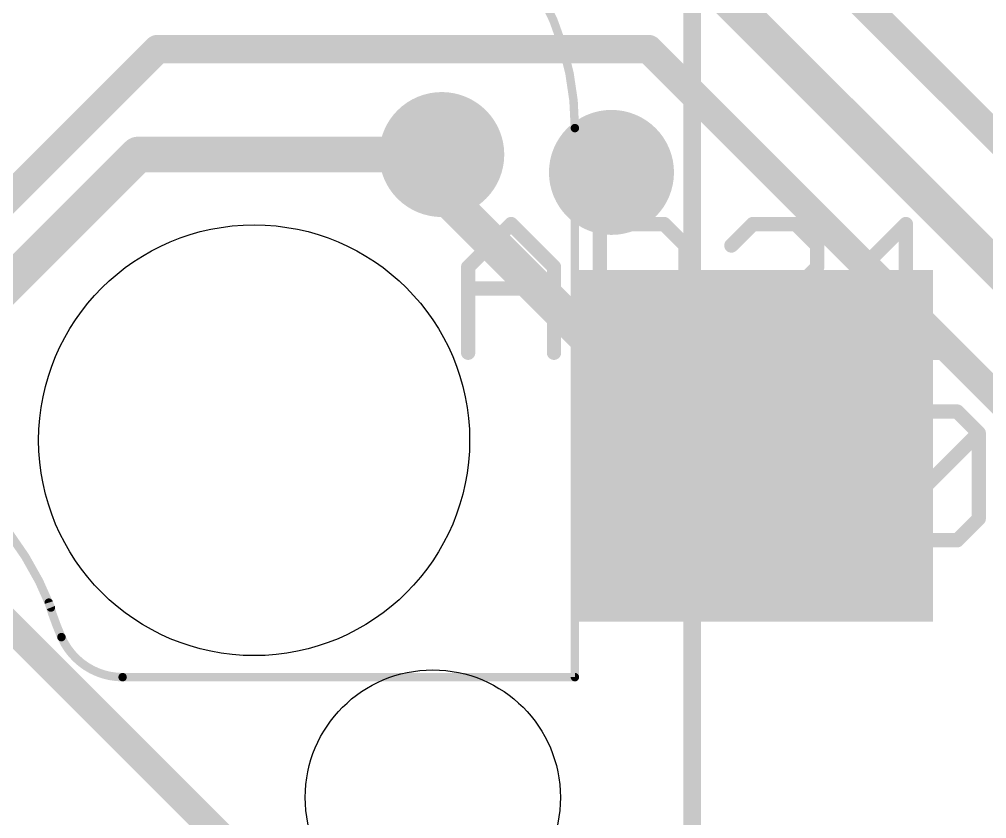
# Model space of a CAD drawing. Extents: x -1.5 to 77.7, y -1.7 to 21.7.
# Drawn here: x 49.77 to 56.64, y 10.64 to 16.33 of the extents above; entities that cross this region are included whole.
import ezdxf

# ---------------------------------------------------------------- set-up
doc = ezdxf.new("R2010")
doc.units = 0
for name, color, linetype in [('1', 12, 'CONTINUOUS'), ('16', 5, 'CONTINUOUS'), ('18', 110, 'CONTINUOUS'), ('20', 53, 'CONTINUOUS'), ('21', 40, 'CONTINUOUS'), ('22', 6, 'CONTINUOUS'), ('27', 4, 'CONTINUOUS')]:
    doc.layers.add(name, color=color, linetype=linetype)

# ---------------------------------------------------------------- blocks, each defined once
blk = doc.blocks.new('RECT')
blk.add_solid([(-0.5, -0.5), (0.5, -0.5), (-0.5, 0.5), (0.5, 0.5)])
blk = doc.blocks.new('ROUNDV')
at = {"const_width": 0.5}
blk.add_lwpolyline([(0, -0.25, 1), (0, 0.25, 1), (0, -0.25)], format="xyb", dxfattribs=at)

msp = doc.modelspace()

# ---------------------------------------------------------------- linework, layer by layer
at = {"layer": '1'}
for points, const_width in [([(57.2525, 14.0195), (51.816, 19.456)], 0.254), ([(52.7685, 15.367), (52.7685, 15.0965)], 0.254), ([(54.57, 13.295), (52.7685, 15.0965)], 0.254), ([(54.57, 13.295), (54.985, 13.295)], 0.2032), ([(57.2525, 10.8616), (56.3905, 9.9996)], 0.4064)]:
    msp.add_lwpolyline(points, dxfattribs=dict(at, const_width=const_width))
for points, const_width in [([(52.832, 15.367, 1), (52.705, 15.367)], 0.127), ([(52.8134, 15.1414, 1), (52.7236, 15.0516)], 0.127), ([(52.705, 15.0965, 1), (52.832, 15.0965)], 0.127), ([(54.5251, 13.2501, 1), (54.6149, 13.3399)], 0.127), ([(54.57, 13.3458, 1), (54.57, 13.2442)], 0.1016), ([(54.985, 13.2442, 1), (54.985, 13.3458)], 0.1016)]:
    msp.add_lwpolyline(points, format="xyb", dxfattribs=dict(at, const_width=const_width))
at = {"layer": '16'}
for points, const_width in [([(51.2445, 20.955), (58.2295, 13.97)], 0.2032), ([(48.6018, 13.97), (50.7481, 16.1163)], 0.2032), ([(50.7481, 16.1163), (54.2385, 16.1163)], 0.2032), ([(54.2385, 16.1163), (56.7912, 13.5636)], 0.2032), ([(50.6095, 15.367), (48.768, 13.5255)], 0.254), ([(52.7685, 15.367), (50.6095, 15.367)], 0.254), ([(48.6142, 13.1006), (52.1821, 9.5327)], 0.2032)]:
    msp.add_lwpolyline(points, dxfattribs=dict(at, const_width=const_width))
for points, const_width in [([(50.7481, 16.1671, 1), (50.7481, 16.0655)], 0.1016), ([(50.7841, 16.0804, 1), (50.7122, 16.1522)], 0.1016), ([(54.2744, 16.1522, 1), (54.2025, 16.0804)], 0.1016), ([(54.2385, 16.0655, 1), (54.2385, 16.1671)], 0.1016), ([(50.6095, 15.4305, 1), (50.6095, 15.3035)], 0.127), ([(50.6544, 15.3221, 1), (50.5646, 15.4119)], 0.127), ([(52.7685, 15.3035, 1), (52.7685, 15.4305)], 0.127)]:
    msp.add_lwpolyline(points, format="xyb", dxfattribs=dict(at, const_width=const_width))
at = {"layer": '20'}
for centre, radius in [((51.435, 13.335), 1.5318), ((52.705, 10.795), 0.9068)]:
    msp.add_circle(centre, radius, dxfattribs=at)
at = {"layer": '21'}
for points, const_width in [([(53.715, 15.555, 0.4142), (51.715, 17.555)], 0.06), ([(53.73, 15.555, 1), (53.7, 15.555)], 0.03), ([(53.7, 15.555, 1), (53.73, 15.555)], 0.03), ([(49.99, 12.145, 0.3086), (47.93, 13.55)], 0.06), ([(49.975, 12.18, 0.0294), (50.065, 11.935)], 0.06), ([(49.9894, 12.1843, 1), (49.9606, 12.1757)], 0.03), ([(49.976, 12.1395, 1), (50.004, 12.1505)], 0.03), ([(50.065, 11.935, 0.2984), (50.5, 11.65)], 0.06), ([(50.0788, 11.941, 1), (50.0512, 11.929)], 0.03), ([(50.0512, 11.929, 1), (50.0788, 11.941)], 0.03), ([(50.5, 11.665, 1), (50.5, 11.635)], 0.03), ([(50.5, 11.635, 1), (50.5, 11.665)], 0.03), ([(53.7, 11.65, 1), (53.73, 11.65)], 0.03), ([(53.715, 11.635, 1), (53.715, 11.665)], 0.03)]:
    msp.add_lwpolyline(points, format="xyb", dxfattribs=dict(at, const_width=const_width))
at = {"layer": '21', "const_width": 0.06}
for points in [[(53.715, 15.555), (53.715, 11.65)], [(53.715, 11.65), (50.5, 11.65)]]:
    msp.add_lwpolyline(points, dxfattribs=at)
at = {"layer": '22', "const_width": 0.127}
msp.add_lwpolyline([(54.549, 18.55), (54.549, 4.264)], dxfattribs=at)
at = {"layer": '27', "const_width": 0.1016}
for points in [[(52.9563, 14.5674), (53.2614, 14.8725)], [(53.2614, 14.8725), (53.5665, 14.5674)], [(53.8919, 13.9573), (53.8919, 14.8725)], [(53.8919, 14.8725), (54.3495, 14.8725)], [(54.3495, 14.8725), (54.502, 14.72)], [(54.9799, 14.8725), (54.8274, 14.72)], [(55.285, 14.8725), (54.9799, 14.8725)], [(55.4375, 14.72), (55.285, 14.8725)], [(55.7629, 14.5674), (56.068, 14.8725)], [(56.068, 14.8725), (56.068, 13.9573)], [(54.502, 14.72), (54.502, 14.4149)], [(55.4375, 14.5674), (55.4375, 14.72)], [(52.9563, 13.9573), (52.9563, 14.5674)], [(53.5665, 14.5674), (53.5665, 13.9573)], [(54.8274, 13.9573), (55.4375, 14.5674)], [(52.9563, 14.4149), (53.5665, 14.4149)], [(54.502, 14.4149), (54.3495, 14.2624)], [(54.3495, 14.2624), (53.8919, 14.2624)], [(55.4375, 13.9573), (54.8274, 13.9573)], [(55.7629, 13.9573), (56.373, 13.9573)], [(55.9755, 13.3864), (56.128, 13.539)], [(56.128, 13.539), (56.4331, 13.539)], [(56.4331, 13.539), (56.5856, 13.3864)], [(55.9755, 12.7763), (55.9755, 13.3864)], [(55.9755, 12.7763), (56.5856, 13.3864)], [(56.5856, 13.3864), (56.5856, 12.7763)], [(56.128, 12.6238), (55.9755, 12.7763)], [(56.5856, 12.7763), (56.4331, 12.6238)], [(56.4331, 12.6238), (56.128, 12.6238)]]:
    msp.add_lwpolyline(points, dxfattribs=at)
at = {"layer": '27', "const_width": 0.0508}
for points in [[(53.2794, 14.8904, 1), (53.2434, 14.8545)], [(53.2794, 14.8545, 1), (53.2434, 14.8904)], [(53.9173, 14.8725, 1), (53.8665, 14.8725)], [(53.8919, 14.8979, 1), (53.8919, 14.8471)], [(54.3674, 14.8904, 1), (54.3315, 14.8545)], [(54.3495, 14.8471, 1), (54.3495, 14.8979)], [(54.9799, 14.8979, 1), (54.9799, 14.8471)], [(54.9979, 14.8545, 1), (54.962, 14.8904)], [(55.3029, 14.8904, 1), (55.267, 14.8545)], [(55.285, 14.8471, 1), (55.285, 14.8979)], [(56.0934, 14.8725, 1), (56.0426, 14.8725)], [(56.0859, 14.8545, 1), (56.05, 14.8904)], [(54.5274, 14.72, 1), (54.4766, 14.72)], [(54.484, 14.702, 1), (54.5199, 14.7379)], [(54.8094, 14.7379, 1), (54.8453, 14.702)], [(55.4629, 14.72, 1), (55.4121, 14.72)], [(55.4195, 14.702, 1), (55.4555, 14.7379)], [(52.9817, 14.5674, 1), (52.9309, 14.5674)], [(52.9384, 14.5854, 1), (52.9743, 14.5495)], [(53.5919, 14.5674, 1), (53.5411, 14.5674)], [(53.5485, 14.5495, 1), (53.5844, 14.5854)], [(55.4121, 14.5674, 1), (55.4629, 14.5674)], [(55.4555, 14.5495, 1), (55.4195, 14.5854)], [(55.7449, 14.5854, 1), (55.7809, 14.5495)], [(52.9563, 14.4403, 1), (52.9563, 14.3895)], [(53.5665, 14.3895, 1), (53.5665, 14.4403)], [(54.4766, 14.4149, 1), (54.5274, 14.4149)], [(54.5199, 14.3969, 1), (54.484, 14.4329)], [(53.8919, 14.2878, 1), (53.8919, 14.237)], [(54.3315, 14.2803, 1), (54.3674, 14.2444)], [(54.3495, 14.237, 1), (54.3495, 14.2878)], [(52.9309, 13.9573, 1), (52.9817, 13.9573)], [(53.5411, 13.9573, 1), (53.5919, 13.9573)], [(53.8665, 13.9573, 1), (53.9173, 13.9573)], [(54.8094, 13.9753, 1), (54.8453, 13.9393)], [(54.8274, 13.9827, 1), (54.8274, 13.9319)], [(55.4375, 13.9319, 1), (55.4375, 13.9827)], [(55.7629, 13.9827, 1), (55.7629, 13.9319)], [(56.0426, 13.9573, 1), (56.0934, 13.9573)], [(56.373, 13.9319, 1), (56.373, 13.9827)], [(56.128, 13.5644, 1), (56.128, 13.5136)], [(56.146, 13.521, 1), (56.11, 13.5569)], [(56.451, 13.5569, 1), (56.4151, 13.521)], [(56.4331, 13.5136, 1), (56.4331, 13.5644)], [(56.0009, 13.3864, 1), (55.9501, 13.3864)], [(55.9575, 13.4044, 1), (55.9934, 13.3685)], [(56.611, 13.3864, 1), (56.5602, 13.3864)], [(56.6035, 13.3685, 1), (56.5676, 13.4044)], [(56.5676, 13.3685, 1), (56.6035, 13.4044)], [(55.9934, 12.7943, 1), (55.9575, 12.7584)], [(55.9575, 12.7943, 1), (55.9934, 12.7584)], [(55.9501, 12.7763, 1), (56.0009, 12.7763)], [(56.5602, 12.7763, 1), (56.611, 12.7763)], [(56.6035, 12.7584, 1), (56.5676, 12.7943)], [(56.128, 12.6492, 1), (56.128, 12.5984)], [(56.11, 12.6058, 1), (56.146, 12.6418)], [(56.4151, 12.6418, 1), (56.451, 12.6058)], [(56.4331, 12.5984, 1), (56.4331, 12.6492)]]:
    msp.add_lwpolyline(points, format="xyb", dxfattribs=at)

# ---------------------------------------------------------------- block references
at = {"layer": '1', "xscale": 2.55, "yscale": 2.5}
msp.add_blockref('RECT', (54.985, 13.295), dxfattribs=at)
at = {"layer": '18', "xscale": 0.889, "yscale": 0.889}
for p in [(52.7685, 15.367), (52.7685, 15.367), (53.975, 15.24), (53.975, 15.24)]:
    msp.add_blockref('ROUNDV', p, dxfattribs=at)

doc.saveas('drawing.dxf')
